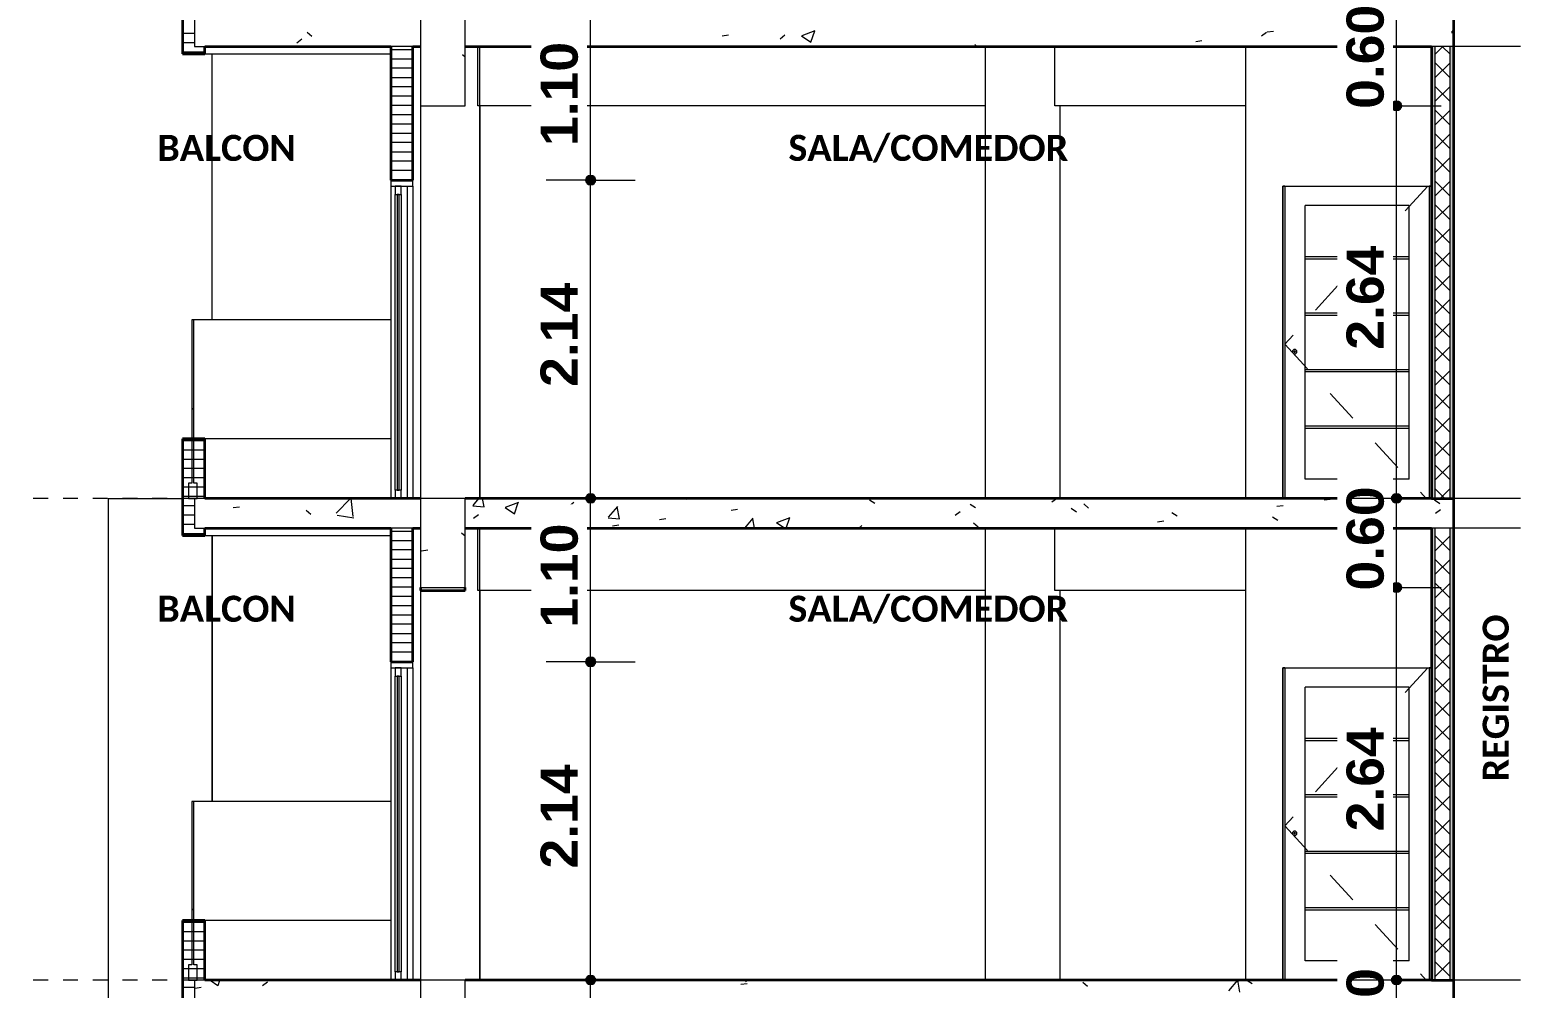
# Model space of a CAD drawing. Header units: metres. Extents: x -144 to 1000, y -717 to 29.
# Drawn here: x 273.86 to 283.87, y -633.16 to -626.71 of the extents above; entities that cross this region are included whole.
import ezdxf

# ---------------------------------------------------------------- set-up
doc = ezdxf.new("R2010")
doc.units = ezdxf.units.M
doc.linetypes.add('Punto 1 mm', pattern=[0.075, 0, -0.075])
doc.linetypes.add('Trazo', pattern=[0.45, 0.225, -0.225])
doc.layers.get('0').update_dxf_attribs({"color": 1})
for name, color, linetype, lineweight in [('A-ANNO-DIMS', 1, 'Continuous', 9), ('A-DETL-GENF', 1, 'Continuous', 9), ('A-DETL-THIN', 1, 'Continuous', 9), ('A-DOOR', 1, 'Continuous', 9), ('A-DOOR-FRAM', 1, 'Continuous', 9), ('A-DOOR-GLAZ', 1, 'Continuous', 9), ('A-DOOR-HDLN', 1, 'Trazo', 20), ('A-FLOR', 2, 'Continuous', 9), ('A-FLOR-HRAL', 1, 'Continuous', 9), ('A-FLOR-LEVL', 51, 'Continuous', 9), ('A-FLOR-MCUT', 7, 'Continuous', 9), ('A-FLOR-PATT', 8, 'Continuous', 50), ('A-WALL', 4, 'Continuous', 9), ('G-ANNO-TEXT', 2, 'Continuous', 9), ('S-BEAM', 1, 'Continuous', 9), ('S-COLS', 7, 'Continuous', 9)]:
    doc.layers.add(name, color=color, linetype=linetype, lineweight=lineweight)
doc.layers.add('A-WALL-PATT', color=7, linetype='Continuous', lineweight=35, true_color=0x9c9c9c)
doc.styles.add('Arial Black_B', font='ariblk.ttf', dxfattribs={"width": 0.9, "height": 0.1875})
doc.styles.add('Calibri_B_1', font='calibrib.ttf', dxfattribs={"height": 0.135})
pattern_1 = [(45, (282.0061, -648.2254), (-0.561266, 0.561266), []), (45, (282.2045, -648.2254), (0, 1.122532), []), (45, (281.8077, -648.2254), (0, 1.122532), [])]

# ---------------------------------------------------------------- blocks, each defined once
blk = doc.blocks.new('ololo')
at = {"layer": 'A-ANNO-DIMS', "lineweight": 25, "true_color": 0x008000}
h = blk.add_hatch(color=96, dxfattribs=at)
edge = h.paths.add_edge_path()
edge.add_arc((283.049, -627.225), 0.0312, 0, 360)
h = blk.add_hatch(color=96, dxfattribs=at)
edge = h.paths.add_edge_path()
edge.add_arc((283.049, -627.225), 0.0312, 0, 360)
at = {"layer": 'A-ANNO-DIMS', "lineweight": 25}
h = blk.add_hatch(color=256, dxfattribs=at)
edge = h.paths.add_edge_path()
edge.add_arc((277.629, -627.725), 0.0312, 0, 360)
h = blk.add_hatch(color=256, dxfattribs=at)
edge = h.paths.add_edge_path()
edge.add_arc((277.629, -627.725), 0.0312, 0, 360)
h = blk.add_hatch(color=256, dxfattribs=at)
edge = h.paths.add_edge_path()
edge.add_arc((277.629, -629.865), 0.0312, 0, 360)
at = {"layer": 'A-ANNO-DIMS', "lineweight": 25, "true_color": 0x008000}
h = blk.add_hatch(color=96, dxfattribs=at)
edge = h.paths.add_edge_path()
edge.add_arc((283.049, -629.865), 0.0312, 0, 360)
h = blk.add_hatch(color=96, dxfattribs=at)
edge = h.paths.add_edge_path()
edge.add_arc((283.049, -630.465), 0.0312, 0, 360)
h = blk.add_hatch(color=96, dxfattribs=at)
edge = h.paths.add_edge_path()
edge.add_arc((283.049, -630.465), 0.0312, 0, 360)
at = {"layer": 'A-ANNO-DIMS', "lineweight": 25}
h = blk.add_hatch(color=256, dxfattribs=at)
edge = h.paths.add_edge_path()
edge.add_arc((277.629, -630.965), 0.0312, 0, 360)
h = blk.add_hatch(color=256, dxfattribs=at)
edge = h.paths.add_edge_path()
edge.add_arc((277.629, -630.965), 0.0312, 0, 360)
h = blk.add_hatch(color=256, dxfattribs=at)
edge = h.paths.add_edge_path()
edge.add_arc((277.629, -633.105), 0.0312, 0, 360)
at = {"layer": 'A-ANNO-DIMS', "lineweight": 25, "true_color": 0x008000}
h = blk.add_hatch(color=96, dxfattribs=at)
edge = h.paths.add_edge_path()
edge.add_arc((283.049, -633.105), 0.0312, 0, 360)
at = {"layer": 'A-FLOR-HRAL', "true_color": 0x808080}
h = blk.add_hatch(dxfattribs=at)
h.set_pattern_fill('FP_107', color=8, style=0, pattern_type=2)
h.set_pattern_definition(pattern_1)
h.paths.add_polyline_path([(274.947, -629.465), (274.959, -629.465), (274.959, -628.665), (274.947, -628.665), (274.947, -628.92)])
h = blk.add_hatch(dxfattribs=at)
h.set_pattern_fill('FP_107', color=8, style=0, pattern_type=2)
h.set_pattern_definition(pattern_1)
h.paths.add_polyline_path([(274.959, -632.705), (274.959, -631.905), (274.947, -631.905), (274.947, -632.705), (274.951, -632.705)])
at = {"layer": 'A-WALL-PATT', "true_color": 0x747474}
for points in [[(283.284, -629.865), (283.309, -629.865), (283.309, -626.825), (283.284, -626.825), (283.284, -629.807)], [(283.284, -633.105), (283.309, -633.105), (283.309, -630.065), (283.284, -630.065), (283.284, -632.913)]]:
    blk.add_hatch(color=8, dxfattribs=at).paths.add_polyline_path(points)
at = {"layer": 'A-WALL-PATT', "lineweight": 5, "true_color": 0x747474}
for points in [[(283.434, -629.865), (283.434, -626.825), (283.409, -626.825), (283.409, -629.865)], [(283.434, -633.105), (283.434, -630.065), (283.409, -630.065), (283.409, -633.105)]]:
    blk.add_hatch(color=8, dxfattribs=at).paths.add_polyline_path(points)
at = {"layer": 'A-ANNO-DIMS'}
for p, q in [((277.629, -627.725), (277.629, -626.625)), ((277.629, -627.725), (277.329, -627.725)), ((277.629, -627.725), (277.329, -627.725)), ((277.629, -627.725), (277.929, -627.725)), ((277.629, -627.725), (277.929, -627.725)), ((277.629, -629.865), (277.329, -629.865)), ((277.629, -630.965), (277.629, -629.865)), ((277.629, -629.865), (277.929, -629.865)), ((277.629, -630.965), (277.329, -630.965)), ((277.629, -630.965), (277.329, -630.965)), ((277.629, -630.965), (277.929, -630.965)), ((277.629, -630.965), (277.929, -630.965)), ((277.629, -633.105), (277.329, -633.105)), ((277.629, -634.205), (277.629, -633.105)), ((277.629, -633.105), (277.929, -633.105))]:
    blk.add_line(p, q, dxfattribs=at)
at = {"layer": 'A-ANNO-DIMS', "color": 96, "true_color": 0x008000}
for p, q in [((283.049, -627.225), (283.049, -626.625)), ((283.049, -627.225), (282.749, -627.225)), ((283.049, -627.225), (282.749, -627.225)), ((283.049, -627.225), (283.349, -627.225)), ((283.049, -627.225), (283.349, -627.225)), ((283.049, -629.865), (282.749, -629.865)), ((283.049, -630.465), (283.049, -629.865)), ((283.049, -629.865), (283.349, -629.865)), ((283.049, -630.465), (282.749, -630.465)), ((283.049, -630.465), (282.749, -630.465)), ((283.049, -630.465), (283.349, -630.465)), ((283.049, -630.465), (283.349, -630.465)), ((283.049, -633.105), (282.749, -633.105)), ((283.049, -633.705), (283.049, -633.105)), ((283.049, -633.105), (283.349, -633.105))]:
    blk.add_line(p, q, dxfattribs=at)
at = {"layer": 'A-ANNO-DIMS', "color": 96, "lineweight": 25, "true_color": 0x008000}
for centre in [(283.049, -627.225), (283.049, -627.225), (283.049, -629.865), (283.049, -630.465), (283.049, -630.465), (283.049, -633.105)]:
    blk.add_circle(centre, 0.0312, dxfattribs=at)
at = {"layer": 'A-ANNO-DIMS', "lineweight": 25}
for centre in [(277.629, -627.725), (277.629, -627.725), (277.629, -629.865), (277.629, -630.965), (277.629, -630.965), (277.629, -633.105)]:
    blk.add_circle(centre, 0.0312, dxfattribs=at)
at = {"layer": 'A-DETL-GENF'}
for p, q in [((276.768, -626.879), (276.784, -626.894)), ((276.761, -630.096), (276.784, -630.117)), ((276.492, -630.218), (276.534, -630.212))]:
    blk.add_line(p, q, dxfattribs=at)
at = {"layer": 'A-DETL-THIN'}
for p, q in [((276.484, -626.625), (276.484, -627.225)), ((276.784, -627.225), (276.784, -626.625)), ((276.484, -627.225), (276.784, -627.225)), ((276.784, -629.865), (276.484, -629.865)), ((276.484, -629.865), (276.484, -630.465)), ((276.784, -630.465), (276.784, -629.865)), ((276.484, -630.465), (276.784, -630.465)), ((276.784, -633.105), (276.484, -633.105)), ((276.484, -633.105), (276.484, -633.705)), ((276.784, -633.705), (276.784, -633.105))]:
    blk.add_line(p, q, dxfattribs=at)
at = {"layer": 'A-DOOR'}
for p, q in [((282.299, -627.765), (283.269, -627.765)), ((282.299, -627.765), (282.299, -629.865)), ((283.269, -627.765), (283.269, -629.865)), ((283.134, -627.895), (282.434, -627.895)), ((282.434, -629.735), (282.434, -627.895)), ((283.134, -629.735), (283.134, -627.895)), ((283.134, -628.24), (282.434, -628.24)), ((283.134, -628.255), (282.434, -628.255)), ((283.134, -628.62), (282.434, -628.62)), ((283.134, -628.635), (282.434, -628.635)), ((283.134, -629), (282.434, -629)), ((283.134, -629.015), (282.434, -629.015)), ((283.134, -629.38), (282.434, -629.38)), ((283.134, -629.395), (282.434, -629.395)), ((283.134, -629.735), (282.434, -629.735)), ((282.299, -631.005), (283.269, -631.005)), ((282.299, -631.005), (282.299, -633.105)), ((283.269, -631.005), (283.269, -633.105)), ((283.134, -631.135), (282.434, -631.135)), ((282.434, -632.975), (282.434, -631.135)), ((283.134, -632.975), (283.134, -631.135)), ((283.134, -631.48), (282.434, -631.48)), ((283.134, -631.495), (282.434, -631.495)), ((283.134, -631.86), (282.434, -631.86)), ((283.134, -631.875), (282.434, -631.875)), ((283.134, -632.24), (282.434, -632.24)), ((283.134, -632.255), (282.434, -632.255)), ((283.134, -632.62), (282.434, -632.62)), ((283.134, -632.635), (282.434, -632.635)), ((283.134, -632.975), (282.434, -632.975))]:
    blk.add_line(p, q, dxfattribs=at)
for centre, radius, start, end in [((282.364, -628.878), 0.015, 90, 270), ((282.364, -628.878), 0.005, 90, 270), ((282.364, -628.878), 0.015, 270, 90), ((282.364, -628.878), 0.005, 270, 90), ((282.364, -632.118), 0.015, 90, 270), ((282.364, -632.118), 0.005, 90, 270), ((282.364, -632.118), 0.015, 270, 90), ((282.364, -632.118), 0.005, 270, 90)]:
    blk.add_arc(centre, radius, start, end, dxfattribs=at)
at = {"layer": 'A-DOOR-FRAM', "lineweight": 15}
for p, q in [((276.434, -627.725), (276.284, -627.725)), ((276.284, -627.725), (276.284, -627.765)), ((276.284, -627.765), (276.434, -627.765)), ((276.354, -627.765), (276.314, -627.765)), ((276.314, -627.765), (276.314, -627.82)), ((276.314, -627.82), (276.354, -627.82)), ((276.354, -627.82), (276.354, -627.765)), ((276.434, -627.765), (276.434, -627.725)), ((276.354, -629.81), (276.314, -629.81)), ((276.314, -629.81), (276.314, -629.865)), ((276.354, -629.865), (276.354, -629.81)), ((276.314, -629.865), (276.354, -629.865)), ((276.434, -630.965), (276.284, -630.965)), ((276.284, -630.965), (276.284, -631.005)), ((276.284, -631.005), (276.434, -631.005)), ((276.354, -631.005), (276.314, -631.005)), ((276.314, -631.005), (276.314, -631.06)), ((276.354, -631.06), (276.354, -631.005)), ((276.434, -631.005), (276.434, -630.965)), ((276.314, -631.06), (276.354, -631.06)), ((276.354, -633.05), (276.314, -633.05)), ((276.314, -633.05), (276.314, -633.105)), ((276.314, -633.105), (276.354, -633.105)), ((276.354, -633.105), (276.354, -633.05))]:
    blk.add_line(p, q, dxfattribs=at)
at = {"layer": 'A-DOOR-FRAM'}
for p, q in [((276.284, -627.765), (276.284, -629.865)), ((276.314, -629.81), (276.314, -627.82)), ((276.354, -627.82), (276.354, -629.81)), ((276.394, -627.765), (276.394, -629.865)), ((276.434, -627.765), (276.434, -629.865)), ((282.284, -627.765), (282.284, -629.865)), ((282.299, -627.765), (282.284, -627.765)), ((283.284, -627.765), (283.269, -627.765)), ((283.284, -629.865), (283.284, -627.765)), ((276.284, -631.005), (276.284, -633.105)), ((276.394, -631.005), (276.394, -633.105)), ((276.434, -631.005), (276.434, -633.105)), ((282.284, -631.005), (282.284, -633.105)), ((282.299, -631.005), (282.284, -631.005)), ((283.284, -631.005), (283.269, -631.005)), ((283.284, -633.105), (283.284, -631.005)), ((276.314, -633.05), (276.314, -631.06)), ((276.354, -631.06), (276.354, -633.05))]:
    blk.add_line(p, q, dxfattribs=at)
at = {"layer": 'A-DOOR-GLAZ'}
for p, q in [((276.34, -627.82), (276.327, -627.82)), ((276.327, -627.82), (276.327, -629.81)), ((276.34, -629.81), (276.34, -627.82)), ((276.327, -629.81), (276.34, -629.81)), ((276.34, -631.06), (276.327, -631.06)), ((276.327, -631.06), (276.327, -633.05)), ((276.34, -633.05), (276.34, -631.06)), ((276.327, -633.05), (276.34, -633.05))]:
    blk.add_line(p, q, dxfattribs=at)
at = {"layer": 'A-DOOR-HDLN'}
for p, q in [((283.259, -627.765), (282.299, -628.827)), ((282.299, -628.827), (283.249, -629.865)), ((283.259, -631.005), (282.299, -632.067)), ((282.299, -632.067), (283.249, -633.105))]:
    blk.add_line(p, q, dxfattribs=at)
at = {"layer": 'A-FLOR', "lineweight": 35}
for p, q in [((283.434, -626.825), (283.434, -626.625)), ((275.034, -626.825), (276.284, -626.825)), ((276.434, -626.825), (276.484, -626.825)), ((276.784, -626.825), (283.284, -626.825)), ((276.484, -629.865), (275.034, -629.865)), ((283.284, -629.865), (276.784, -629.865)), ((283.434, -630.065), (283.434, -629.865)), ((275.034, -630.065), (276.284, -630.065)), ((276.434, -630.065), (276.484, -630.065)), ((276.784, -630.065), (283.284, -630.065)), ((276.484, -633.105), (275.034, -633.105)), ((283.284, -633.105), (276.784, -633.105)), ((283.434, -633.305), (283.434, -633.105))]:
    blk.add_line(p, q, dxfattribs=at)
at = {"layer": 'A-FLOR'}
for p, q in [((283.884, -626.825), (283.434, -626.825)), ((283.884, -630.065), (283.434, -630.065))]:
    blk.add_line(p, q, dxfattribs=at)
at = {"layer": 'A-FLOR-HRAL'}
for p, q in [((274.959, -628.665), (274.947, -628.665)), ((274.947, -628.665), (274.947, -629.763)), ((274.959, -629.763), (274.959, -628.665)), ((276.284, -628.665), (274.959, -628.665)), ((274.947, -629.763), (274.923, -629.763)), ((274.923, -629.763), (274.923, -629.865)), ((274.983, -629.763), (274.959, -629.763)), ((274.983, -629.865), (274.983, -629.763)), ((274.923, -629.865), (274.983, -629.865)), ((274.959, -631.905), (274.947, -631.905)), ((274.947, -631.905), (274.947, -633.003)), ((274.959, -633.003), (274.959, -631.905)), ((276.284, -631.905), (274.959, -631.905)), ((274.947, -633.003), (274.923, -633.003)), ((274.923, -633.003), (274.923, -633.105)), ((274.983, -633.003), (274.959, -633.003)), ((274.983, -633.105), (274.983, -633.003)), ((274.923, -633.105), (274.983, -633.105))]:
    blk.add_line(p, q, dxfattribs=at)
at = {"layer": 'A-FLOR-LEVL', "color": 251, "linetype": 'Punto 1 mm', "true_color": 0x6c6c6c}
for p, q in [((276.98, -629.865), (267.138, -629.865)), ((276.98, -633.105), (267.138, -633.105))]:
    blk.add_line(p, q, dxfattribs=at)
at = {"layer": 'A-FLOR-MCUT'}
for p, q in [((274.965, -626.625), (274.965, -626.825)), ((274.965, -626.825), (275.034, -626.825)), ((275.034, -629.865), (274.965, -629.865)), ((274.965, -629.865), (274.965, -630.065)), ((274.965, -630.065), (275.034, -630.065)), ((275.034, -633.105), (274.965, -633.105)), ((274.965, -633.105), (274.965, -633.305))]:
    blk.add_line(p, q, dxfattribs=at)
at = {"layer": 'A-FLOR-PATT', "color": 8, "lineweight": 5, "true_color": 0x828282}
for p, q in [((279.051, -626.752), (279.14, -626.718)), ((279.111, -626.797), (279.137, -626.72)), ((283.422, -626.728), (283.434, -626.714)), ((275.653, -626.801), (275.687, -626.775)), ((275.723, -626.728), (275.754, -626.756)), ((277.509, -626.752), (277.54, -626.781)), ((278.514, -626.753), (278.556, -626.747)), ((278.903, -626.773), (278.936, -626.747)), ((279.048, -626.754), (279.111, -626.796)), ((280.212, -626.812), (280.227, -626.825)), ((280.951, -626.825), (280.966, -626.82)), ((281.699, -626.791), (281.74, -626.785)), ((282.142, -626.753), (282.175, -626.728)), ((282.18, -626.727), (282.221, -626.722)), ((283.419, -626.732), (283.434, -626.733)), ((280.961, -626.825), (280.962, -626.822)), ((281.512, -626.825), (281.515, -626.823)), ((275.225, -629.927), (275.267, -629.922)), ((275.289, -629.865), (275.291, -629.867)), ((275.292, -629.867), (275.292, -629.865)), ((275.918, -629.965), (276.013, -629.865)), ((276.032, -629.987), (276.018, -629.866)), ((276.836, -629.916), (276.912, -629.922)), ((276.839, -629.912), (276.878, -629.865)), ((276.912, -629.923), (276.902, -629.865)), ((277.053, -629.926), (277.117, -629.969)), ((277.056, -629.925), (277.145, -629.891)), ((277.117, -629.969), (277.142, -629.892)), ((277.483, -629.917), (277.516, -629.891)), ((277.75, -629.992), (277.811, -629.919)), ((277.823, -630.002), (277.808, -629.923)), ((278.268, -629.865), (278.273, -629.87)), ((278.856, -629.865), (278.862, -629.869)), ((279.504, -629.875), (279.54, -629.897)), ((280.182, -629.904), (280.218, -629.926)), ((280.732, -629.889), (280.763, -629.865)), ((280.946, -629.902), (280.977, -629.93)), ((282.245, -629.917), (282.287, -629.912)), ((282.562, -629.875), (282.604, -629.87)), ((282.654, -629.865), (282.662, -629.87)), ((283.304, -629.876), (283.34, -629.899)), ((275.716, -629.944), (275.747, -629.972)), ((275.923, -629.979), (276.036, -629.996)), ((276.841, -629.998), (276.875, -629.973)), ((277.501, -629.969), (277.532, -629.997)), ((277.747, -629.995), (277.823, -630.002)), ((278.093, -630.007), (278.135, -630.001)), ((278.574, -629.944), (278.616, -629.938)), ((278.666, -630.065), (278.722, -629.998)), ((278.731, -630.065), (278.719, -630.002)), ((278.882, -630.027), (278.971, -629.993)), ((278.944, -630.065), (278.968, -629.994)), ((280.08, -629.979), (280.114, -629.953)), ((280.86, -629.932), (280.896, -629.955)), ((281.442, -630.023), (281.484, -630.017)), ((281.538, -629.961), (281.574, -629.983)), ((282.216, -629.989), (282.252, -630.012)), ((282.67, -630.046), (282.703, -630.021)), ((282.894, -630.018), (282.93, -630.041)), ((283.312, -629.965), (283.345, -629.939)), ((276.22, -630.064), (276.223, -630.062)), ((277.777, -630.049), (277.818, -630.043)), ((278.879, -630.028), (278.934, -630.065)), ((279.432, -630.065), (279.454, -630.048)), ((280.205, -630.029), (280.236, -630.057)), ((275.069, -633.105), (275.122, -633.141)), ((275.123, -633.142), (275.135, -633.105)), ((275.422, -633.142), (275.455, -633.117)), ((278.64, -633.133), (278.681, -633.128)), ((278.671, -633.115), (278.683, -633.105)), ((280.939, -633.119), (280.97, -633.147)), ((281.067, -633.105), (281.084, -633.107)), ((281.085, -633.107), (281.084, -633.105)), ((281.922, -633.177), (281.982, -633.105)), ((281.995, -633.187), (281.981, -633.107)), ((282.043, -633.105), (282.078, -633.128)), ((282.305, -633.108), (282.323, -633.105)), ((274.969, -633.16), (275.01, -633.154)), ((282.721, -633.134), (282.756, -633.156))]:
    blk.add_line(p, q, dxfattribs=at)
at = {"layer": 'A-WALL', "lineweight": 35}
for p, q in [((274.884, -626.225), (274.884, -626.875)), ((274.884, -626.875), (275.034, -626.875)), ((275.034, -626.875), (275.034, -626.825)), ((276.284, -626.825), (276.284, -627.725)), ((276.434, -627.725), (276.434, -626.825)), ((283.284, -626.825), (283.284, -629.865)), ((283.434, -629.865), (283.434, -626.825)), ((276.284, -627.725), (276.434, -627.725)), ((275.034, -629.465), (274.884, -629.465)), ((274.884, -629.465), (274.884, -630.115)), ((275.034, -629.865), (275.034, -629.465)), ((283.284, -629.865), (283.434, -629.865)), ((274.884, -630.115), (275.034, -630.115)), ((275.034, -630.115), (275.034, -630.065)), ((276.284, -630.065), (276.284, -630.965)), ((276.434, -630.965), (276.434, -630.065)), ((283.284, -630.065), (283.284, -633.105)), ((283.434, -633.105), (283.434, -630.065)), ((276.284, -630.965), (276.434, -630.965)), ((275.034, -632.705), (274.884, -632.705)), ((274.884, -632.705), (274.884, -633.355)), ((275.034, -633.105), (275.034, -632.705)), ((283.284, -633.105), (283.434, -633.105))]:
    blk.add_line(p, q, dxfattribs=at)
at = {"layer": 'A-WALL'}
for p, q in [((275.034, -626.875), (276.284, -626.875)), ((275.084, -628.665), (275.084, -626.875)), ((276.434, -626.825), (276.284, -626.825)), ((280.284, -629.865), (280.284, -626.825)), ((282.034, -626.825), (282.034, -629.865)), ((283.434, -626.825), (283.284, -626.825)), ((283.309, -629.865), (283.309, -626.825)), ((283.409, -629.865), (283.409, -626.825)), ((276.486, -629.865), (276.486, -627.225)), ((276.884, -627.225), (276.884, -629.865)), ((280.784, -627.225), (280.784, -629.865)), ((282.284, -629.865), (282.284, -627.765)), ((282.284, -627.765), (282.299, -627.765)), ((283.269, -627.765), (283.284, -627.765)), ((276.284, -629.465), (275.034, -629.465)), ((274.384, -629.865), (274.884, -629.865)), ((274.384, -629.865), (274.384, -636.695)), ((283.884, -629.865), (283.434, -629.865)), ((275.034, -630.115), (276.284, -630.115)), ((275.084, -630.115), (275.084, -631.905)), ((275.084, -631.905), (275.084, -630.115)), ((276.434, -630.065), (276.284, -630.065)), ((280.284, -633.105), (280.284, -630.065)), ((282.034, -630.065), (282.034, -633.105)), ((283.434, -630.065), (283.284, -630.065)), ((283.309, -633.105), (283.309, -630.065)), ((283.409, -633.105), (283.409, -630.065)), ((276.486, -633.105), (276.486, -630.485)), ((276.884, -630.485), (276.884, -633.105)), ((280.784, -630.485), (280.784, -633.105)), ((282.284, -633.105), (282.284, -631.005)), ((282.284, -631.005), (282.299, -631.005)), ((283.269, -631.005), (283.284, -631.005)), ((276.284, -632.705), (275.034, -632.705)), ((283.884, -633.105), (283.434, -633.105))]:
    blk.add_line(p, q, dxfattribs=at)
at = {"layer": 'A-WALL-PATT', "color": 8, "lineweight": 5, "true_color": 0x727272}
for p, q in [((274.965, -626.738), (274.884, -626.738)), ((274.965, -626.8), (274.884, -626.8)), ((275.034, -626.863), (274.884, -626.863)), ((276.284, -626.845), (276.434, -626.845)), ((276.284, -626.908), (276.434, -626.908)), ((276.284, -626.97), (276.434, -626.97)), ((276.284, -627.033), (276.434, -627.033)), ((276.284, -627.095), (276.434, -627.095)), ((276.284, -627.158), (276.434, -627.158)), ((276.284, -627.22), (276.434, -627.22)), ((276.284, -627.283), (276.434, -627.283)), ((276.284, -627.345), (276.434, -627.345)), ((276.284, -627.408), (276.434, -627.408)), ((276.284, -627.47), (276.434, -627.47)), ((276.284, -627.533), (276.434, -627.533)), ((276.284, -627.595), (276.434, -627.595)), ((276.284, -627.658), (276.434, -627.658)), ((276.284, -627.72), (276.434, -627.72)), ((275.034, -629.478), (274.884, -629.478)), ((275.034, -629.54), (274.884, -629.54)), ((275.034, -629.603), (274.884, -629.603)), ((275.034, -629.665), (274.884, -629.665)), ((275.034, -629.728), (274.884, -629.728)), ((275.034, -629.79), (274.884, -629.79)), ((275.034, -629.853), (274.884, -629.853)), ((274.965, -629.915), (274.884, -629.915)), ((274.965, -629.978), (274.884, -629.978)), ((274.965, -630.04), (274.884, -630.04)), ((275.034, -630.103), (274.884, -630.103)), ((276.284, -630.085), (276.434, -630.085)), ((276.284, -630.148), (276.434, -630.148)), ((276.284, -630.21), (276.434, -630.21)), ((276.284, -630.273), (276.434, -630.273)), ((276.284, -630.335), (276.434, -630.335)), ((276.284, -630.398), (276.434, -630.398)), ((276.284, -630.46), (276.434, -630.46)), ((276.284, -630.523), (276.434, -630.523)), ((276.284, -630.585), (276.434, -630.585)), ((276.284, -630.648), (276.434, -630.648)), ((276.284, -630.71), (276.434, -630.71)), ((276.284, -630.773), (276.434, -630.773)), ((276.284, -630.835), (276.434, -630.835)), ((276.284, -630.898), (276.434, -630.898)), ((276.284, -630.96), (276.434, -630.96)), ((275.034, -632.718), (274.884, -632.718)), ((275.034, -632.78), (274.884, -632.78)), ((275.034, -632.843), (274.884, -632.843)), ((275.034, -632.905), (274.884, -632.905)), ((275.034, -632.968), (274.884, -632.968)), ((275.034, -633.03), (274.884, -633.03)), ((275.034, -633.093), (274.884, -633.093)), ((274.965, -633.155), (274.884, -633.155))]:
    blk.add_line(p, q, dxfattribs=at)
at = {"layer": 'A-WALL-PATT', "color": 1, "lineweight": 5, "true_color": 0xff0000}
for p, q in [((283.309, -626.876), (283.36, -626.825)), ((283.409, -626.877), (283.357, -626.825)), ((283.309, -627.035), (283.409, -626.935)), ((283.409, -627.036), (283.309, -626.936)), ((283.309, -627.194), (283.409, -627.094)), ((283.409, -627.195), (283.309, -627.095)), ((283.309, -627.353), (283.409, -627.253)), ((283.409, -627.354), (283.309, -627.254)), ((283.309, -627.513), (283.409, -627.413)), ((283.409, -627.513), (283.309, -627.413)), ((283.309, -627.672), (283.409, -627.572)), ((283.409, -627.672), (283.309, -627.572)), ((283.309, -627.831), (283.409, -627.731)), ((283.409, -627.832), (283.309, -627.732)), ((283.309, -627.99), (283.409, -627.89)), ((283.409, -627.991), (283.309, -627.891)), ((283.309, -628.149), (283.409, -628.049)), ((283.409, -628.15), (283.309, -628.05)), ((283.309, -628.308), (283.409, -628.208)), ((283.409, -628.309), (283.309, -628.209)), ((283.309, -628.467), (283.409, -628.367)), ((283.409, -628.468), (283.309, -628.368)), ((283.309, -628.626), (283.409, -628.526)), ((283.409, -628.627), (283.309, -628.527)), ((283.309, -628.785), (283.409, -628.685)), ((283.409, -628.786), (283.309, -628.686)), ((283.309, -628.944), (283.409, -628.844)), ((283.409, -628.945), (283.309, -628.845)), ((283.309, -629.104), (283.409, -629.004)), ((283.409, -629.104), (283.309, -629.004)), ((283.309, -629.263), (283.409, -629.163)), ((283.409, -629.263), (283.309, -629.163)), ((283.309, -629.422), (283.409, -629.322)), ((283.409, -629.423), (283.309, -629.323)), ((283.309, -629.581), (283.409, -629.481)), ((283.409, -629.582), (283.309, -629.482)), ((283.309, -629.74), (283.409, -629.64)), ((283.409, -629.741), (283.309, -629.641)), ((283.374, -629.865), (283.309, -629.8)), ((283.343, -629.865), (283.409, -629.799)), ((283.309, -630.217), (283.409, -630.117)), ((283.409, -630.218), (283.309, -630.118)), ((283.309, -630.376), (283.409, -630.276)), ((283.409, -630.377), (283.309, -630.277)), ((283.309, -630.535), (283.409, -630.435)), ((283.409, -630.536), (283.309, -630.436)), ((283.309, -630.695), (283.409, -630.595)), ((283.409, -630.695), (283.309, -630.595)), ((283.309, -630.854), (283.409, -630.754)), ((283.409, -630.854), (283.309, -630.754)), ((283.309, -631.013), (283.409, -630.913)), ((283.409, -631.014), (283.309, -630.914)), ((283.309, -631.172), (283.409, -631.072)), ((283.409, -631.173), (283.309, -631.073)), ((283.309, -631.331), (283.409, -631.231)), ((283.409, -631.332), (283.309, -631.232)), ((283.309, -631.49), (283.409, -631.39)), ((283.409, -631.491), (283.309, -631.391)), ((283.309, -631.649), (283.409, -631.549)), ((283.409, -631.65), (283.309, -631.55)), ((283.309, -631.808), (283.409, -631.708)), ((283.409, -631.809), (283.309, -631.709)), ((283.309, -631.967), (283.409, -631.867)), ((283.409, -631.968), (283.309, -631.868)), ((283.309, -632.126), (283.409, -632.026)), ((283.409, -632.127), (283.309, -632.027)), ((283.309, -632.285), (283.409, -632.185)), ((283.409, -632.286), (283.309, -632.186)), ((283.309, -632.445), (283.409, -632.345)), ((283.409, -632.445), (283.309, -632.345)), ((283.309, -632.604), (283.409, -632.504)), ((283.409, -632.605), (283.309, -632.505)), ((283.309, -632.763), (283.409, -632.663)), ((283.409, -632.764), (283.309, -632.664)), ((283.309, -632.922), (283.409, -632.822)), ((283.409, -632.923), (283.309, -632.823)), ((283.309, -633.081), (283.409, -632.981)), ((283.409, -633.082), (283.309, -632.982))]:
    blk.add_line(p, q, dxfattribs=at)
at = {"layer": 'S-BEAM'}
for p, q in [((276.871, -627.225), (276.871, -626.825)), ((280.283, -626.825), (280.283, -627.225)), ((280.751, -627.225), (280.751, -626.825)), ((280.283, -627.225), (276.871, -627.225)), ((282.034, -627.225), (280.751, -627.225)), ((276.871, -630.485), (276.871, -630.065)), ((280.283, -630.065), (280.283, -630.485)), ((280.751, -630.485), (280.751, -630.065)), ((280.283, -630.485), (276.871, -630.485)), ((282.034, -630.485), (280.751, -630.485))]:
    blk.add_line(p, q, dxfattribs=at)
at = {"layer": 'S-BEAM', "lineweight": 35}
for p, q in [((276.484, -630.465), (276.484, -630.485)), ((276.484, -630.485), (276.784, -630.485)), ((276.784, -630.485), (276.784, -630.465))]:
    blk.add_line(p, q, dxfattribs=at)
at = {"layer": 'S-COLS'}
for p, q in [((276.884, -629.865), (276.884, -626.825)), ((280.284, -629.865), (280.284, -626.825)), ((276.484, -627.225), (276.484, -629.865)), ((280.784, -627.225), (280.784, -629.865)), ((276.884, -633.105), (276.884, -630.065)), ((280.284, -633.105), (280.284, -630.065)), ((276.484, -630.465), (276.484, -633.105)), ((280.784, -630.485), (280.784, -633.105))]:
    blk.add_line(p, q, dxfattribs=at)
at = {"layer": 'G-ANNO-TEXT', "style": 'Calibri_B_1'}
for s, p in [('BALCON', (274.714, -627.595)), ('SALA/COMEDOR', (278.959, -627.595)), ('BALCON', (274.714, -630.695)), ('SALA/COMEDOR', (278.959, -630.695))]:
    blk.add_text(s, height=0.175, dxfattribs=at).set_placement(p)
blk.add_text('REGISTRO', height=0.175, rotation=90, dxfattribs=at).set_placement((283.804, -631.769))
at = {"layer": 'A-ANNO-DIMS', "char_height": 0.25, "width": 0.7674, "attachment_point": 1, "rotation": 90, "line_spacing_factor": 1.180619, "style": 'Arial Black_B', "bg_fill": 3, "box_fill_scale": 1.25, "bg_fill_color": 256, "bg_fill_true_color": 13158600, "bg_fill_transparency": 0}
for insert in [(277.292, -627.495), (277.292, -630.735), (277.292, -633.975)]:
    blk.add_mtext('1.10', dxfattribs=dict(at, insert=insert))
at = {"layer": 'A-ANNO-DIMS', "color": 96, "true_color": 0x008000, "insert": (282.713, -633.725), "char_height": 0.25, "width": 0.7674, "attachment_point": 1, "rotation": 90, "line_spacing_factor": 1.180619, "style": 'Arial Black_B', "bg_fill": 3, "box_fill_scale": 1.25, "bg_fill_color": 256, "bg_fill_true_color": 13158600, "bg_fill_transparency": 0}
blk.add_mtext('0.60', dxfattribs=at)
at = {"layer": 'A-ANNO-DIMS', "lineweight": 25}
h = blk.add_hatch(color=256, dxfattribs=at)
edge = h.paths.add_edge_path()
edge.add_arc((277.629, -629.865), 0.0312, 0, 360)
h = blk.add_hatch(color=256, dxfattribs=at)
edge = h.paths.add_edge_path()
edge.add_arc((277.629, -633.105), 0.0312, 0, 360)
at = {"layer": 'A-ANNO-DIMS', "lineweight": 25, "true_color": 0x008000}
h = blk.add_hatch(color=96, dxfattribs=at)
edge = h.paths.add_edge_path()
edge.add_arc((283.049, -633.105), 0.0312, 0, 360)
at = {"layer": 'A-ANNO-DIMS'}
for p, q in [((277.629, -629.865), (277.629, -627.725)), ((277.629, -629.865), (277.329, -629.865)), ((277.629, -629.865), (277.929, -629.865)), ((277.629, -633.105), (277.629, -630.965)), ((277.629, -633.105), (277.329, -633.105)), ((277.629, -633.105), (277.929, -633.105))]:
    blk.add_line(p, q, dxfattribs=at)
at = {"layer": 'A-ANNO-DIMS', "color": 96, "true_color": 0x008000}
for q in [(283.049, -630.465), (282.749, -633.105), (283.349, -633.105)]:
    blk.add_line((283.049, -633.105), q, dxfattribs=at)
at = {"layer": 'A-ANNO-DIMS', "lineweight": 25}
for centre in [(277.629, -629.865), (277.629, -633.105)]:
    blk.add_circle(centre, 0.0312, dxfattribs=at)
at = {"layer": 'A-ANNO-DIMS', "color": 96, "lineweight": 25, "true_color": 0x008000}
blk.add_circle((283.049, -633.105), 0.0312, dxfattribs=at)
at = {"layer": 'A-ANNO-DIMS', "char_height": 0.25, "width": 0.7674, "attachment_point": 1, "rotation": 90, "line_spacing_factor": 1.180619, "style": 'Arial Black_B', "bg_fill": 3, "box_fill_scale": 1.25, "bg_fill_color": 256, "bg_fill_true_color": 13158600, "bg_fill_transparency": 0}
for insert in [(277.292, -629.115), (277.292, -632.355)]:
    blk.add_mtext('2.14', dxfattribs=dict(at, insert=insert))
at = {"layer": 'A-ANNO-DIMS', "color": 96, "true_color": 0x008000, "char_height": 0.25, "width": 0.7674, "attachment_point": 1, "rotation": 90, "line_spacing_factor": 1.180619, "style": 'Arial Black_B', "bg_fill": 3, "box_fill_scale": 1.25, "bg_fill_color": 256, "bg_fill_true_color": 13158600, "bg_fill_transparency": 0}
for s, insert in [('0.60', (282.713, -630.485)), ('2.64', (282.713, -632.105))]:
    blk.add_mtext(s, dxfattribs=dict(at, insert=insert))
at = {"layer": 'A-ANNO-DIMS', "lineweight": 25, "true_color": 0x008000}
h = blk.add_hatch(color=96, dxfattribs=at)
edge = h.paths.add_edge_path()
edge.add_arc((283.049, -629.865), 0.0312, 0, 360)
at = {"layer": 'A-ANNO-DIMS', "color": 96, "true_color": 0x008000}
for q in [(283.049, -627.225), (282.749, -629.865), (283.349, -629.865)]:
    blk.add_line((283.049, -629.865), q, dxfattribs=at)
at = {"layer": 'A-ANNO-DIMS', "color": 96, "lineweight": 25, "true_color": 0x008000}
blk.add_circle((283.049, -629.865), 0.0312, dxfattribs=at)
at = {"layer": 'A-ANNO-DIMS', "color": 96, "true_color": 0x008000, "char_height": 0.25, "width": 0.7674, "attachment_point": 1, "rotation": 90, "line_spacing_factor": 1.180619, "style": 'Arial Black_B', "bg_fill": 3, "box_fill_scale": 1.25, "bg_fill_color": 256, "bg_fill_true_color": 13158600, "bg_fill_transparency": 0}
for s, insert in [('0.60', (282.713, -627.245)), ('2.64', (282.713, -628.865))]:
    blk.add_mtext(s, dxfattribs=dict(at, insert=insert))

msp = doc.modelspace()

# ---------------------------------------------------------------- block references
at = {"color": 3}
msp.add_blockref('ololo', (0, 0), dxfattribs=at)

doc.saveas('drawing.dxf')
